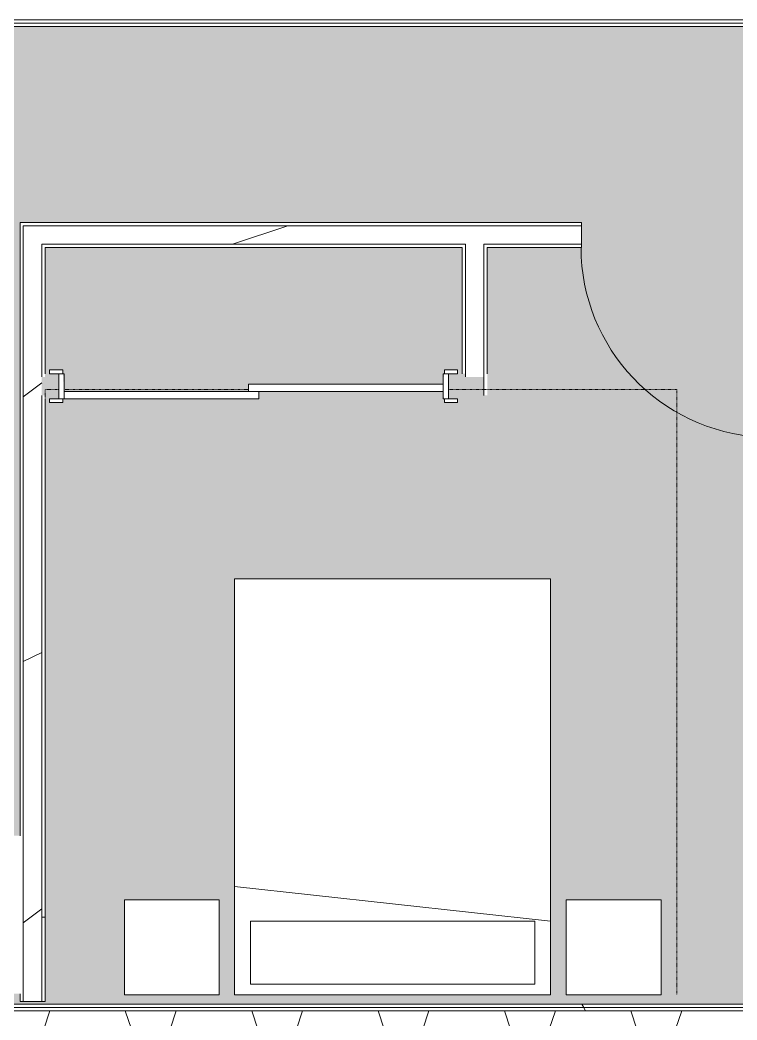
# Model space of a CAD drawing. Header units: inches. Extents: x -9418 to 110693, y 8585 to 209374.
# Drawn here: x -3697 to -3560.8, y 11548.6 to 11738.6 of the extents above; entities that cross this region are included whole.
import ezdxf

# ---------------------------------------------------------------- set-up
doc = ezdxf.new("R2010")
doc.units = ezdxf.units.IN
doc.header["$MEASUREMENT"] = 0
doc.linetypes.add('Dash 1_16_', pattern=[0.125, 0.0625, -0.0625])
for name, color, linetype, lineweight in [('0-1', 7, 'Continuous', 5), ('0-3', 7, 'Continuous', 9), ('A-AREA-PATT-2', 254, 'Continuous', 9), ('A-DOOR-1', 7, 'Continuous', 9), ('A-DOOR-FRAM-1', 7, 'Continuous', 9), ('A-WALL', 113, 'Continuous', 9), ('A-WALL-2', 10, 'Continuous', 15), ('A-WALL-3', 7, 'Continuous', 9), ('A-WALL-PATT-1', 7, 'Continuous', 9), ('A-WALL-PATT-2', 8, 'Continuous', 9), ('A-WALL-PATT-3', 111, 'Continuous', 9), ('I-FURN-1', 7, 'Continuous', 9), ('I-FURN-HDLN-1', 253, 'Dash 1_16_', 9), ('I-WALL-1', 2, 'Continuous', 15)]:
    doc.layers.add(name, color=color, linetype=linetype, lineweight=lineweight)
pattern_1 = [(216.87, (39.984, 99.96), (299.879643, 199.920536), [49.98, -449.82]), (206.565, (99.96, 69.97), (-99.95948, -99.9602), [111.759, -111.759]), (198.435, (99.96, 19.992), (-199.92005, -99.96009), [63.22, -252.881])]
pattern_2 = [(0, (0, 0), (192, 48), [7.92, -136.08, 7.92, -136.08, -768]), (0, (0, 0), (192, 48), [-288, 7.92, -280.08, 7.92, -136.08, -336]), (0, (0, 0), (192, 48), [-720, 7.92, -88.08, 7.92, -232.08]), (120, (72, 24), (-137.56922, 142.27688), [7.92, -136.08, 7.92, -136.08, -768]), (120, (72, 24), (-137.56922, 142.27688), [-288, 7.92, -280.08, 7.92, -136.08, -336]), (120, (72, 24), (-137.56922, 142.27688), [-720, 7.92, -88.08, 7.92, -232.08]), (240, (96, 120), (-54.43078, -190.27688), [7.92, -136.08, 7.92, -136.08, -768]), (240, (96, 120), (-54.43078, -190.27688), [-288, 7.92, -280.08, 7.92, -136.08, -336]), (240, (96, 120), (-54.43078, -190.27688), [-720, 7.92, -88.08, 7.92, -232.08])]

# ---------------------------------------------------------------- blocks, each defined once
blk = doc.blocks.new('FOLDING_SLIDING CLOSET - 72_ x 80_-1372885-SITE PLAN - TOPO WITH IMAGERY')
at = {"layer": 'A-DOOR-1'}
for p, q in [((-38.75, 3.25), (-36.25, 3.25)), ((-38.75, 2.5), (-38.75, 3.25)), ((-36.25, 2.5), (-38.75, 2.5)), ((-36.25, 3.25), (-36.25, 2.5)), ((36.25, 3.25), (38.75, 3.25)), ((36.25, 2.5), (36.25, 3.25)), ((38.75, 2.5), (36.25, 2.5)), ((38.75, 3.25), (38.75, 2.5)), ((-1, 0.5), (36, 0.5)), ((-1, -0.875), (-1, 0.5)), ((36, 0.5), (36, -0.875)), ((-36, -0.875), (1, -0.875)), ((-36, -2.25), (-36, -0.875)), ((36, -0.875), (-1, -0.875)), ((1, -0.875), (1, -2.25)), ((-38.75, -2.25), (-36.25, -2.25)), ((-38.75, -3), (-38.75, -2.25)), ((-36.25, -3), (-38.75, -3)), ((-36.25, -2.25), (-36.25, -3)), ((1, -2.25), (-36, -2.25)), ((36.25, -2.25), (38.75, -2.25)), ((36.25, -3), (36.25, -2.25)), ((38.75, -3), (36.25, -3)), ((38.75, -2.25), (38.75, -3))]:
    blk.add_line(p, q, dxfattribs=at)
at = {"layer": 'A-DOOR-FRAM-1'}
for p, q in [((-37, 2.5), (-36, 2.5)), ((-37, -2.25), (-37, 2.5)), ((-36, 2.5), (-36, -2.25)), ((36, 2.5), (37, 2.5)), ((36, -2.25), (36, 2.5)), ((37, 2.5), (37, -2.25)), ((-36, -2.25), (-37, -2.25)), ((37, -2.25), (36, -2.25))]:
    blk.add_line(p, q, dxfattribs=at)
blk = doc.blocks.new('Single-Flush - 36_ x 84_-1372824-SITE PLAN - TOPO WITH IMAGERY')
at = {"layer": 'A-DOOR-1'}
for p, q in [((16, -2.38), (16, -38.39)), ((18, -2.38), (16, -2.38)), ((18, -2.38), (18, -38.39)), ((18, -38.39), (16, -38.39))]:
    blk.add_line(p, q, dxfattribs=at)
blk.add_arc((18, -2.38), 36.07, 180, 266.8211, dxfattribs=at)
blk = doc.blocks.new('Bed-Standard - Queen 60_ x 79_-V144-SITE PLAN - TOPO WITH IMAGERY')
at = {"layer": 'I-FURN-1'}
for p, q in [((-19.31, 41.3), (40.69, 41.3)), ((-19.31, -37.7), (-19.31, 41.3)), ((40.69, 41.3), (40.69, -37.7)), ((40.69, -23.7), (-19.31, -17.13)), ((-16.31, -23.7), (37.69, -23.7)), ((-16.31, -35.7), (-16.31, -23.7)), ((37.69, -35.7), (37.69, -23.7)), ((-16.31, -35.7), (37.69, -35.7)), ((40.69, -37.7), (-19.31, -37.7))]:
    blk.add_line(p, q, dxfattribs=at)
at = {"layer": 'I-FURN-HDLN-1'}
for p, q in [((-55.31, 77.3), (-52.69, 77.3)), ((-55.31, -37.7), (-55.31, 77.3)), ((-51.69, 77.3), (-16.69, 77.3)), ((21.31, 77.3), (64.69, 77.3)), ((64.69, 77.3), (64.69, -37.7))]:
    blk.add_line(p, q, dxfattribs=at)
blk = doc.blocks.new('Table-Night Stand - 18_ x 18_ x 24_-1372838-SITE PLAN - TOPO WITH IMAGERY')
at = {"layer": 'I-FURN-1'}
for p, q in [((0.15, 0), (18.15, 0)), ((0.15, -18), (0.15, 0)), ((18.15, 0), (18.15, -18)), ((18.15, -18), (0.15, -18))]:
    blk.add_line(p, q, dxfattribs=at)
blk = doc.blocks.new('1750 Ox - Unit Layouts_rvt-1-SITE PLAN - TOPO WITH IMAGERY')
at = {"layer": 'A-WALL-PATT-1'}
h = blk.add_hatch(dxfattribs=at)
h.set_pattern_fill('FP_1', color=256, style=0, pattern_type=2)
h.set_pattern_definition(pattern_2)
h.paths.add_polyline_path([(-3692.84, 11552.13), (-3692.21, 11552.13), (-3692.21, 11667.26), (-3692.84, 11667.26), (-3692.84, 11662.28)], flags=0)
h.paths.add_polyline_path([(-3692.84, 11670.76), (-3692.21, 11670.76), (-3692.21, 11695.39), (-3692.84, 11695.39)], flags=0)
at = {"layer": 'A-WALL-PATT-2'}
h = blk.add_hatch(dxfattribs=at)
h.set_pattern_fill('FP_2', color=256, style=0, pattern_type=2)
h.set_pattern_definition(pattern_1)
h.paths.add_polyline_path([(-3696.34, 11696.01), (-3590.33, 11696.01), (-3590.33, 11699.51), (-3696.34, 11699.51)], flags=0)
h.paths.add_polyline_path([(-3554.33, 11696.01), (-3548.35, 11696.01), (-3548.35, 11699.51), (-3554.33, 11699.51)], flags=0)
h = blk.add_hatch(dxfattribs=at)
h.set_pattern_fill('FP_2', color=256, style=0, pattern_type=2)
h.set_pattern_definition(pattern_1)
h.paths.add_polyline_path([(-3696.34, 11552.13), (-3692.84, 11552.13), (-3692.84, 11696.01), (-3696.34, 11696.01), (-3696.34, 11662.28)], flags=0)
at = {"layer": 'A-WALL-2'}
for p, q in [((-3590.33, 11700.14), (-3696.96, 11700.14)), ((-3696.96, 11700.14), (-3696.96, 11699.51)), ((-3696.96, 11699.51), (-3696.96, 11695.39)), ((-3590.33, 11695.39), (-3590.33, 11700.14)), ((-3696.96, 11695.39), (-3696.96, 11583.59)), ((-3692.21, 11695.39), (-3612.96, 11695.39)), ((-3692.21, 11671.39), (-3692.21, 11695.39)), ((-3612.96, 11695.39), (-3612.96, 11671.39)), ((-3608.21, 11695.39), (-3590.33, 11695.39)), ((-3608.21, 11671.39), (-3608.21, 11695.39)), ((-3692.21, 11552.13), (-3692.21, 11666.64)), ((-3696.96, 11553.59), (-3696.96, 11552.13)), ((-3696.96, 11552.13), (-3692.21, 11552.13))]:
    blk.add_line(p, q, dxfattribs=at)
at = {"layer": 'A-WALL-3'}
for p, q in [((-3696.34, 11699.51), (-3590.33, 11699.51)), ((-3696.34, 11696.01), (-3696.34, 11699.51)), ((-3696.34, 11695.39), (-3696.34, 11696.01)), ((-3696.34, 11695.39), (-3696.34, 11552.13)), ((-3692.84, 11696.01), (-3612.34, 11696.01)), ((-3692.84, 11695.39), (-3692.84, 11696.01)), ((-3692.84, 11695.39), (-3692.84, 11670.76)), ((-3612.34, 11695.39), (-3612.34, 11696.01)), ((-3612.34, 11695.39), (-3612.34, 11671.39)), ((-3608.84, 11696.01), (-3590.33, 11696.01)), ((-3608.84, 11695.39), (-3608.84, 11696.01)), ((-3608.84, 11695.39), (-3608.84, 11671.39)), ((-3612.34, 11671.39), (-3612.34, 11670.76)), ((-3608.84, 11671.39), (-3608.84, 11670.76)), ((-3608.84, 11670.76), (-3608.84, 11667.26)), ((-3692.84, 11667.26), (-3692.84, 11552.13))]:
    blk.add_line(p, q, dxfattribs=at)
at = {"layer": '0-3'}
for name, p in [('Single-Flush - 36_ x 84_-1372824-SITE PLAN - TOPO WITH IMAGERY', (-3572.33, 11697.76)), ('FOLDING_SLIDING CLOSET - 72_ x 80_-1372885-SITE PLAN - TOPO WITH IMAGERY', (-3652.59, 11668.89)), ('Bed-Standard - Queen 60_ x 79_-V144-SITE PLAN - TOPO WITH IMAGERY', (-3636.9, 11591.09)), ('Table-Night Stand - 18_ x 18_ x 24_-1372838-SITE PLAN - TOPO WITH IMAGERY', (-3677.29, 11571.39)), ('Table-Night Stand - 18_ x 18_ x 24_-1372838-SITE PLAN - TOPO WITH IMAGERY', (-3593.36, 11571.39))]:
    blk.add_blockref(name, p, dxfattribs=at)

msp = doc.modelspace()

# ---------------------------------------------------------------- hatches: boundary and pattern name
at = {"layer": 'A-AREA-PATT-2'}
h = msp.add_hatch(color=256, dxfattribs=at)
h.paths.add_polyline_path([(-3575.21, 11551.59), (-3552.47, 11551.59), (-3552.47, 11695.39), (-3554.33, 11695.39), (-3554.33, 11700.14), (-3547.72, 11700.14), (-3547.72, 11678.34), (-3547.1, 11678.34), (-3547.1, 11673.59), (-3547.72, 11673.59), (-3547.72, 11581.09), (-3487.72, 11581.09), (-3487.72, 11551.59), (-3485.72, 11551.59), (-3485.72, 11587.11), (-3493.45, 11587.11), (-3495.31, 11587.61), (-3496.68, 11588.98), (-3497.18, 11590.84), (-3497.18, 11592.23), (-3500.2, 11591.88), (-3501.2, 11590.69), (-3503.2, 11589.85), (-3505.2, 11589.59), (-3507.19, 11589.76), (-3511.2, 11591.03), (-3513.2, 11591.96), (-3516.2, 11594.35), (-3517.2, 11596.59), (-3517.2, 11597.59), (-3516.2, 11599.83), (-3515.2, 11600.83), (-3513.2, 11602.22), (-3508.72, 11604), (-3507.19, 11604.42), (-3504.2, 11604.5), (-3501.88, 11603.88), (-3501.2, 11603.49), (-3500.2, 11602.3), (-3497.18, 11601.95), (-3497.05, 11604.3), (-3496.08, 11605.97), (-3495.31, 11606.57), (-3493.45, 11607.07), (-3485.72, 11607.07), (-3485.72, 11613.09), (-3509.72, 11613.09), (-3509.72, 11673.59), (-3511.1, 11673.59), (-3511.1, 11678.34), (-3485.72, 11678.34), (-3485.72, 11696.34), (-3484.72, 11696.34), (-3484.47, 11698.34), (-3482.79, 11698.34), (-3482.79, 11734.34), (-3484.72, 11734.34), (-3484.72, 11736.34), (-3485.72, 11736.34), (-3485.72, 11737.34), (-3831.72, 11737.34), (-3831.72, 11733.96), (-3836.47, 11733.96), (-3836.47, 11737.34), (-3857.85, 11737.34), (-3857.85, 11740.34), (-3861.72, 11740.34), (-3861.72, 11738.4), (-3862.29, 11738.4), (-3862.29, 11732.96), (-3837.47, 11732.96), (-3837.47, 11704.96), (-3862.29, 11704.96), (-3862.29, 11704.38), (-3861.72, 11704.38), (-3861.72, 11702.38), (-3836.47, 11702.19), (-3836.47, 11703.96), (-3831.72, 11703.96), (-3831.72, 11697.44), (-3857.85, 11697.44), (-3857.85, 11663.6), (-3861.22, 11663.41), (-3861.22, 11625.58), (-3858.47, 11625.58), (-3858.47, 11625.2), (-3861.22, 11625.2), (-3861.22, 11587.18), (-3857.85, 11587.18), (-3857.85, 11575.59), (-3854.59, 11575.59), (-3854.39, 11577.21), (-3830.59, 11577.02), (-3830.59, 11575.59), (-3732.71, 11575.59), (-3732.71, 11583.59), (-3696.96, 11583.59), (-3696.96, 11700.14), (-3590.33, 11700.14), (-3590.33, 11695.39), (-3608.21, 11695.39), (-3608.21, 11667.26), (-3608.84, 11667.26), (-3608.85, 11670.76), (-3612.34, 11670.76), (-3612.34, 11671.39), (-3612.96, 11671.39), (-3612.96, 11695.39), (-3692.21, 11695.39), (-3692.21, 11670.76), (-3692.84, 11670.76), (-3692.84, 11667.26), (-3692.21, 11667.26), (-3692.21, 11552.13), (-3696.96, 11552.13), (-3696.96, 11553.59), (-3732.71, 11553.59), (-3732.71, 11551.59), (-3593.21, 11551.59)], flags=0)
h.paths.add_polyline_path([(-3667.73, 11553.39), (-3677.15, 11553.39), (-3677.15, 11571.39), (-3659.15, 11571.39), (-3659.15, 11553.39)], flags=0)
h.paths.add_polyline_path([(-3596.21, 11553.39), (-3656.21, 11553.39), (-3656.21, 11632.39), (-3596.21, 11632.39), (-3596.21, 11567.87)], flags=0)
h.paths.add_polyline_path([(-3575.21, 11553.39), (-3593.21, 11553.39), (-3593.21, 11571.39), (-3575.21, 11571.39), (-3575.21, 11560.3)], flags=0)
h.paths.add_polyline_path([(-3492.78, 11560.39), (-3492.93, 11561.71), (-3492.88, 11561.04)], flags=0)
h.paths.add_polyline_path([(-3615.59, 11665.89), (-3616.34, 11665.89), (-3616.59, 11668.01), (-3651.59, 11668.01), (-3651.59, 11666.64), (-3688.84, 11666.64), (-3688.84, 11665.89), (-3691.34, 11665.89), (-3691.34, 11666.64), (-3689.59, 11666.64), (-3689.59, 11671.39), (-3691.34, 11671.39), (-3691.34, 11672.14), (-3688.84, 11672.14), (-3688.59, 11668.01), (-3653.59, 11668.01), (-3653.59, 11669.39), (-3616.59, 11669.39), (-3616.34, 11672.14), (-3613.84, 11672.14), (-3613.84, 11671.39), (-3615.59, 11671.39), (-3615.59, 11666.64), (-3613.84, 11666.64), (-3613.84, 11665.89)], flags=0)
h.paths.add_polyline_path([(-3786.47, 11675.46), (-3811.77, 11675.46), (-3811.77, 11705.46), (-3751.77, 11705.46), (-3751.77, 11675.46)], flags=0)
h.paths.add_polyline_path([(-3484.72, 11732.59), (-3520.72, 11732.59), (-3520.72, 11734.34), (-3484.72, 11734.34), (-3484.72, 11733.95)], flags=0)
at = {"layer": 'A-WALL-PATT-3'}
h = msp.add_hatch(dxfattribs=at)
h.set_pattern_fill('FP_1', color=256, style=0, pattern_type=2)
h.set_pattern_definition(pattern_2)
h.paths.add_polyline_path([(-3485.72, 11550.34), (-3485.1, 11550.38), (-3485.1, 11550.96), (-3762.71, 11550.8), (-3762.71, 11550.34), (-3491.47, 11550.34)], flags=0)
h.paths.add_polyline_path([(-3858.38, 11550.34), (-3854.59, 11550.34), (-3854.59, 11550.96), (-3858.47, 11550.96), (-3858.47, 11550.34)], flags=0)
h.paths.add_polyline_path([(-3830.59, 11550.34), (-3786.71, 11550.34), (-3786.71, 11550.96), (-3830.59, 11550.92)], flags=0)
h = msp.add_hatch(dxfattribs=at)
h.set_pattern_fill('FP_5', color=256, style=0, pattern_type=2)
h.set_pattern_definition([(161.57, (3, 3), (-24.0016874, -0.002073), [0, -170.76, 18.96, 0]), (18.43, (-3, 3), (-24.0016874, 0.002073), [0, -170.76, 18.96, 0]), (108.43, (3, 3), (11.995661, -60.005255), [56.91, -132.81]), (71.57, (-3, 3), (11.995661, 60.005255), [56.91, -132.81])])
h.paths.add_polyline_path([(-3596.21, 11546.84), (-3484.47, 11546.84), (-3484.47, 11550.34), (-3858.47, 11550.34), (-3858.38, 11546.84), (-3606.48, 11546.84)], flags=0)
h = msp.add_hatch(dxfattribs=at)
h.set_pattern_fill('FP_1', color=256, style=0, pattern_type=2)
h.set_pattern_definition(pattern_2)
h.paths.add_polyline_path([(-3516.86, 11550.96), (-3485.72, 11551.09), (-3485.72, 11551.59), (-3487.72, 11551.59), (-3487.72, 11551.09), (-3547.72, 11551.09), (-3547.72, 11551.59), (-3548.35, 11551.59), (-3548.35, 11551.09), (-3551.85, 11551.09), (-3551.85, 11551.59), (-3762.71, 11551.59), (-3762.71, 11550.96), (-3518.28, 11550.96)], flags=0)
h.paths.add_polyline_path([(-3857.85, 11550.96), (-3854.59, 11550.96), (-3854.59, 11551.59), (-3857.85, 11551.59)], flags=0)
h.paths.add_polyline_path([(-3830.59, 11550.96), (-3786.71, 11550.96), (-3786.71, 11551.59), (-3830.59, 11551.59)], flags=0)

# ---------------------------------------------------------------- linework, layer by layer
at = {"layer": 'A-WALL'}
for p, q in [((-3484.47, 11738.59), (-3857.85, 11738.59)), ((-3485.1, 11737.96), (-3857.85, 11737.96)), ((-3485.1, 11550.96), (-3762.71, 11550.96)), ((-3484.47, 11550.34), (-3762.71, 11550.34))]:
    msp.add_line(p, q, dxfattribs=at)
at = {"layer": 'I-WALL-1'}
for p, q in [((-3857.85, 11737.34), (-3485.72, 11737.34)), ((-3547.72, 11551.59), (-3732.71, 11551.59))]:
    msp.add_line(p, q, dxfattribs=at)

# ---------------------------------------------------------------- block references
at = {"layer": '0-1'}
msp.add_blockref('1750 Ox - Unit Layouts_rvt-1-SITE PLAN - TOPO WITH IMAGERY', (0, 0), dxfattribs=at)

doc.saveas('drawing.dxf')
